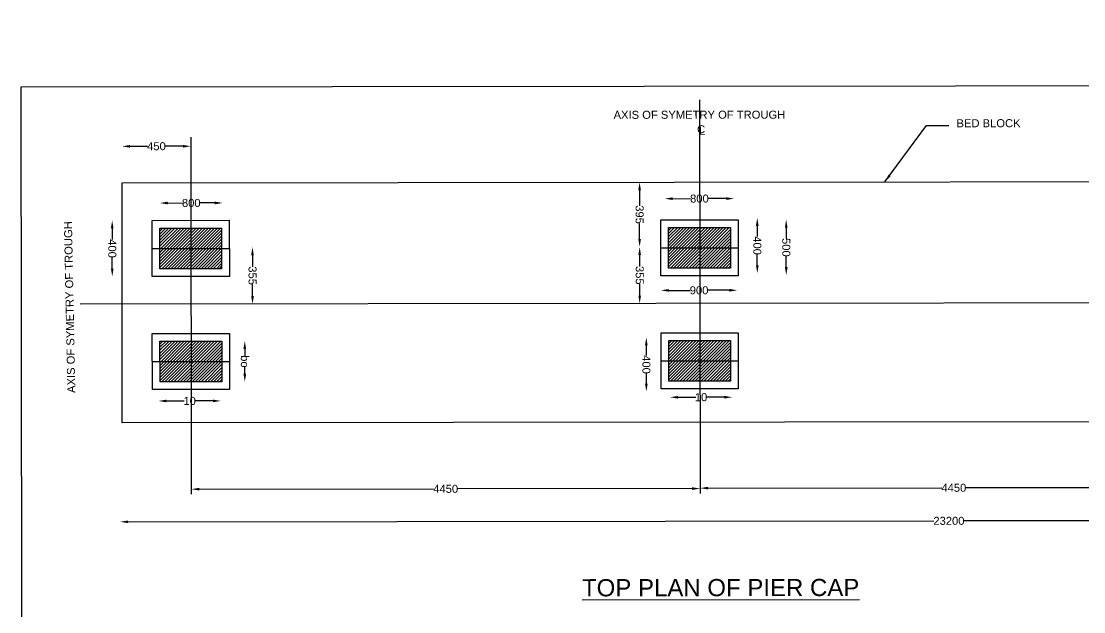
# Model space of a CAD drawing. Header units: millimetres. Extents: x 1802989 to 1822245, y 5559061 to 5587444.
# Drawn here: x 1802989 to 1812281, y 5568090 to 5573252 of the extents above; entities that cross this region are included whole.
import ezdxf

# ---------------------------------------------------------------- set-up
doc = ezdxf.new("R2010")
doc.units = ezdxf.units.MM
doc.header["$MEASUREMENT"] = 0
for name, color, linetype in [('DIMENSION', 7, 'Continuous'), ('DRAWING', 2, 'Continuous'), ('TEXT', 7, 'Continuous')]:
    doc.layers.add(name, color=color, linetype=linetype)
doc.styles.get("Standard").update_dxf_attribs({"font": 'arial.ttf', "height": 70})
doc.dimstyles.get("Standard").update_dxf_attribs({"dimtxt": 70, "dimasz": 70, "dimexe": 0.18, "dimexo": 0.0625, "dimgap": 0.09, "dimtad": 0, "dimdec": 0, "dimzin": 0, "dimdsep": 46, "dimtxsty": 'Standard', "dimcen": 0.09, "dimse1": 1, "dimse2": 1, "dimadec": 0, "dimazin": 0, "dimtfac": 1, "dimtdec": 0, "dimtofl": 0, "dimtmove": 0, "dimatfit": 3, "dimfxl": 1, "dimtolj": 1, "dimtzin": 0, "dimarcsym": 0})

# ---------------------------------------------------------------- blocks, each defined once
blk = doc.blocks.new('*D54')
at = {"layer": 'Defpoints', "color": 0}
for p in [(1805011.2, 5571277.1), (1805013.6, 5571277.1), (1805004.5, 5570779.6)]:
    blk.add_point(p, dxfattribs=at)
at = {"layer": 'DIMENSION', "color": 0, "lineweight": -2}
for p, q in [((1805011.3, 5571207.1), (1805011.4, 5571106.1)), ((1805011.7, 5570849.7), (1805011.6, 5570950.7))]:
    blk.add_line(p, q, dxfattribs=at)
at = {"layer": 'DIMENSION', "color": 0}
for points in [[(1805022.9, 5571207.1), (1804999.6, 5571207.1), (1805011.2, 5571277.1)], [(1805023.3, 5570849.7), (1805000, 5570849.6), (1805011.8, 5570779.7)]]:
    blk.add_solid(points, dxfattribs=at)
at = {"layer": 'DIMENSION', "color": 0, "insert": (1805011.5, 5571028.4), "char_height": 70, "attachment_point": 5, "rotation": 270.06586}
blk.add_mtext('\\A1;355', dxfattribs=at)
blk = doc.blocks.new('*D55')
at = {"layer": 'Defpoints', "color": 0}
for p in [(1804742.2, 5570456.4), (1804742.6, 5570100.6), (1804944.3, 5570100.8)]:
    blk.add_point(p, dxfattribs=at)
at = {"layer": 'DIMENSION', "color": 0, "lineweight": -2}
for p, q in [((1804944, 5570386.6), (1804944, 5570328.2)), ((1804944.2, 5570170.8), (1804944.1, 5570229.3))]:
    blk.add_line(p, q, dxfattribs=at)
at = {"layer": 'DIMENSION', "color": 0}
for points in [[(1804955.6, 5570386.6), (1804932.3, 5570386.6), (1804943.9, 5570456.6)], [(1804955.9, 5570170.8), (1804932.5, 5570170.8), (1804944.3, 5570100.8)]]:
    blk.add_solid(points, dxfattribs=at)
at = {"layer": 'DIMENSION', "color": 0, "insert": (1804944.1, 5570278.7), "char_height": 70, "attachment_point": 5, "rotation": 270.06586}
blk.add_mtext('\\A1;bo', dxfattribs=at)
blk = doc.blocks.new('*D56')
at = {"layer": 'Defpoints', "color": 0}
for p in [(1804189.3, 5569930.3), (1804734.6, 5569933.1), (1804734.6, 5569933.1)]:
    blk.add_point(p, dxfattribs=at)
at = {"layer": 'DIMENSION', "color": 0, "lineweight": -2}
for p, q in [((1804259.3, 5569932.5), (1804415.1, 5569932.7)), ((1804664.6, 5569933), (1804508.8, 5569932.8))]:
    blk.add_line(p, q, dxfattribs=at)
at = {"layer": 'DIMENSION', "color": 0}
for points in [[(1804259.3, 5569944.2), (1804259.3, 5569920.9), (1804189.3, 5569932.5)], [(1804664.5, 5569944.7), (1804664.6, 5569921.3), (1804734.6, 5569933.1)]]:
    blk.add_solid(points, dxfattribs=at)
at = {"layer": 'DIMENSION', "color": 0, "insert": (1804461.9, 5569932.8), "char_height": 70, "attachment_point": 5, "rotation": 0.06586}
blk.add_mtext('\\A1;10', dxfattribs=at)
blk = doc.blocks.new('*D57')
at = {"layer": 'Defpoints', "color": 0}
for p in [(1803784.5, 5571510.6), (1803850.9, 5571510.7), (1803847.6, 5571019.9)]:
    blk.add_point(p, dxfattribs=at)
at = {"layer": 'DIMENSION', "color": 0, "lineweight": -2}
for p, q in [((1803784.5, 5571440.6), (1803784.7, 5571343.9)), ((1803784.9, 5571089.8), (1803784.8, 5571186.5))]:
    blk.add_line(p, q, dxfattribs=at)
at = {"layer": 'DIMENSION', "color": 0}
for points in [[(1803796.2, 5571440.6), (1803772.9, 5571440.6), (1803784.5, 5571510.6)], [(1803796.6, 5571089.9), (1803773.3, 5571089.8), (1803785, 5571019.8)]]:
    blk.add_solid(points, dxfattribs=at)
at = {"layer": 'DIMENSION', "color": 0, "insert": (1803784.7, 5571265.2), "char_height": 70, "attachment_point": 5, "rotation": 270.06586}
blk.add_mtext('\\A1;400', dxfattribs=at)
blk = doc.blocks.new('*D58')
at = {"layer": 'Defpoints', "color": 0}
for p in [(1804200.2, 5571675), (1804751.7, 5571665.5), (1804751.7, 5571663.9)]:
    blk.add_point(p, dxfattribs=at)
at = {"layer": 'DIMENSION', "color": 0, "lineweight": -2}
for p, q in [((1804270.2, 5571663.3), (1804398.6, 5571663.5)), ((1804681.7, 5571663.8), (1804553.3, 5571663.6))]:
    blk.add_line(p, q, dxfattribs=at)
at = {"layer": 'DIMENSION', "color": 0}
for points in [[(1804270.2, 5571675), (1804270.2, 5571651.6), (1804200.2, 5571663.2)], [(1804681.7, 5571675.5), (1804681.7, 5571652.1), (1804751.7, 5571663.9)]]:
    blk.add_solid(points, dxfattribs=at)
at = {"layer": 'DIMENSION', "color": 0, "insert": (1804476, 5571663.6), "char_height": 70, "attachment_point": 5, "rotation": 0.06586}
blk.add_mtext('\\A1;800', dxfattribs=at)
blk = doc.blocks.new('*D59')
at = {"layer": 'Defpoints', "color": 0}
for p in [(1804473, 5572159.5), (1803870.6, 5571840.3), (1804473.4, 5571841)]:
    blk.add_point(p, dxfattribs=at)
at = {"layer": 'DIMENSION', "color": 0, "lineweight": -2}
for p, q in [((1803940.2, 5572158.9), (1804092.9, 5572159.1)), ((1804403, 5572159.5), (1804250.3, 5572159.3))]:
    blk.add_line(p, q, dxfattribs=at)
at = {"layer": 'DIMENSION', "color": 0}
for points in [[(1803940.2, 5572170.6), (1803940.2, 5572147.3), (1803870.2, 5572158.9)], [(1804403, 5572171.1), (1804403, 5572147.8), (1804473, 5572159.5)]]:
    blk.add_solid(points, dxfattribs=at)
at = {"layer": 'DIMENSION', "color": 0, "insert": (1804171.6, 5572159.2), "char_height": 70, "attachment_point": 5, "rotation": 0.06586}
blk.add_mtext('\\A1;450', dxfattribs=at)
blk = doc.blocks.new('*D60')
at = {"layer": 'Defpoints', "color": 0}
for p in [(1808396.3, 5571845.5), (1808511.2, 5571845.6), (1808397, 5571279)]:
    blk.add_point(p, dxfattribs=at)
at = {"layer": 'DIMENSION', "color": 0, "lineweight": -2}
for p, q in [((1808396.4, 5571775.5), (1808396.5, 5571639.9)), ((1808396.9, 5571349), (1808396.7, 5571484.6))]:
    blk.add_line(p, q, dxfattribs=at)
at = {"layer": 'DIMENSION', "color": 0}
for points in [[(1808408.1, 5571775.5), (1808384.7, 5571775.5), (1808396.3, 5571845.5)], [(1808408.5, 5571349), (1808385.2, 5571349), (1808397, 5571279)]]:
    blk.add_solid(points, dxfattribs=at)
at = {"layer": 'DIMENSION', "color": 0, "insert": (1808396.6, 5571562.2), "char_height": 70, "attachment_point": 5, "rotation": 270.06586}
blk.add_mtext('\\A1;395', dxfattribs=at)
blk = doc.blocks.new('*D61')
at = {"layer": 'Defpoints', "color": 0}
for p in [(1808615.3, 5571698.6), (1809224.3, 5571702), (1809224.3, 5571702)]:
    blk.add_point(p, dxfattribs=at)
at = {"layer": 'DIMENSION', "color": 0, "lineweight": -2}
for p, q in [((1808685.3, 5571701.3), (1808842.4, 5571701.5)), ((1809154.3, 5571701.9), (1808997.1, 5571701.7))]:
    blk.add_line(p, q, dxfattribs=at)
at = {"layer": 'DIMENSION', "color": 0}
for points in [[(1808685.3, 5571713), (1808685.3, 5571689.7), (1808615.3, 5571701.3)], [(1809154.3, 5571713.5), (1809154.3, 5571690.2), (1809224.3, 5571702)]]:
    blk.add_solid(points, dxfattribs=at)
at = {"layer": 'DIMENSION', "color": 0, "insert": (1808919.8, 5571701.6), "char_height": 70, "attachment_point": 5, "rotation": 0.06586}
blk.add_mtext('\\A1;800', dxfattribs=at)
blk = doc.blocks.new('*D62')
at = {"layer": 'Defpoints', "color": 0}
for p in [(1808397, 5571279), (1808397.5, 5570783.5), (1808512.4, 5570783.7)]:
    blk.add_point(p, dxfattribs=at)
at = {"layer": 'DIMENSION', "color": 0, "lineweight": -2}
for p, q in [((1808397, 5571209), (1808397.2, 5571108.9)), ((1808397.4, 5570853.5), (1808397.3, 5570953.6))]:
    blk.add_line(p, q, dxfattribs=at)
at = {"layer": 'DIMENSION', "color": 0}
for points in [[(1808408.7, 5571209), (1808385.4, 5571209), (1808397, 5571279)], [(1808409.1, 5570853.6), (1808385.8, 5570853.5), (1808397.5, 5570783.5)]]:
    blk.add_solid(points, dxfattribs=at)
at = {"layer": 'DIMENSION', "color": 0, "insert": (1808397.2, 5571031.3), "char_height": 70, "attachment_point": 5, "rotation": 270.06586}
blk.add_mtext('\\A1;355', dxfattribs=at)
blk = doc.blocks.new('*D63')
at = {"layer": 'Defpoints', "color": 0}
for p in [(1808582, 5570896.9), (1809251.6, 5570900.3), (1809251.6, 5570900.3)]:
    blk.add_point(p, dxfattribs=at)
at = {"layer": 'DIMENSION', "color": 0, "lineweight": -2}
for p, q in [((1808652, 5570899.6), (1808839.5, 5570899.8)), ((1809181.6, 5570900.2), (1808994.1, 5570900))]:
    blk.add_line(p, q, dxfattribs=at)
at = {"layer": 'DIMENSION', "color": 0}
for points in [[(1808652, 5570911.3), (1808652, 5570888), (1808582, 5570899.5)], [(1809181.6, 5570911.9), (1809181.7, 5570888.6), (1809251.6, 5570900.3)]]:
    blk.add_solid(points, dxfattribs=at)
at = {"layer": 'DIMENSION', "color": 0, "insert": (1808916.8, 5570899.9), "char_height": 70, "attachment_point": 5, "rotation": 0.06586}
blk.add_mtext('\\A1;900', dxfattribs=at)
blk = doc.blocks.new('*D64')
at = {"layer": 'Defpoints', "color": 0}
for p in [(1809420.2, 5571533.4), (1809425.5, 5571533.4), (1809423.4, 5571048.8)]:
    blk.add_point(p, dxfattribs=at)
at = {"layer": 'DIMENSION', "color": 0, "lineweight": -2}
for p, q in [((1809425.6, 5571463.4), (1809425.7, 5571369.8)), ((1809426, 5571118.9), (1809425.9, 5571212.4))]:
    blk.add_line(p, q, dxfattribs=at)
at = {"layer": 'DIMENSION', "color": 0}
for points in [[(1809437.2, 5571463.4), (1809413.9, 5571463.4), (1809425.5, 5571533.4)], [(1809437.6, 5571118.9), (1809414.3, 5571118.8), (1809426.1, 5571048.9)]]:
    blk.add_solid(points, dxfattribs=at)
at = {"layer": 'DIMENSION', "color": 0, "insert": (1809425.8, 5571291.1), "char_height": 70, "attachment_point": 5, "rotation": 270.06586}
blk.add_mtext('\\A1;400', dxfattribs=at)
blk = doc.blocks.new('*D65')
at = {"layer": 'Defpoints', "color": 0}
for p in [(1809678.6, 5571517.9), (1809678.6, 5571517.9), (1809676.5, 5571033.3)]:
    blk.add_point(p, dxfattribs=at)
at = {"layer": 'DIMENSION', "color": 0, "lineweight": -2}
for p, q in [((1809678.7, 5571447.9), (1809678.8, 5571352.9)), ((1809679.1, 5571103.3), (1809679, 5571198.3))]:
    blk.add_line(p, q, dxfattribs=at)
at = {"layer": 'DIMENSION', "color": 0}
for points in [[(1809690.3, 5571447.9), (1809667, 5571447.9), (1809678.6, 5571517.9)], [(1809690.7, 5571103.4), (1809667.4, 5571103.3), (1809679.2, 5571033.3)]]:
    blk.add_solid(points, dxfattribs=at)
at = {"layer": 'DIMENSION', "color": 0, "insert": (1809678.9, 5571275.6), "char_height": 70, "attachment_point": 5, "rotation": 270.06586}
blk.add_mtext('\\A1;500', dxfattribs=at)
blk = doc.blocks.new('*D66')
at = {"layer": 'Defpoints', "color": 0}
for p in [(1808445.3, 5570488.5), (1808455.8, 5570014.3), (1808465.7, 5570014.3)]:
    blk.add_point(p, dxfattribs=at)
at = {"layer": 'DIMENSION', "color": 0, "lineweight": -2}
for p, q in [((1808455.3, 5570418.6), (1808455.4, 5570330.1)), ((1808455.7, 5570084.3), (1808455.6, 5570172.7))]:
    blk.add_line(p, q, dxfattribs=at)
at = {"layer": 'DIMENSION', "color": 0}
for points in [[(1808467, 5570418.6), (1808443.7, 5570418.5), (1808455.2, 5570488.6)], [(1808467.4, 5570084.3), (1808444, 5570084.3), (1808455.8, 5570014.3)]]:
    blk.add_solid(points, dxfattribs=at)
at = {"layer": 'DIMENSION', "color": 0, "insert": (1808455.5, 5570251.4), "char_height": 70, "attachment_point": 5, "rotation": 270.06586}
blk.add_mtext('\\A1;400', dxfattribs=at)
blk = doc.blocks.new('*D67')
at = {"layer": 'Defpoints', "color": 0}
for p in [(1808661.7, 5569951.6), (1809206.2, 5569965.4), (1809206.2, 5569965.4)]:
    blk.add_point(p, dxfattribs=at)
at = {"layer": 'DIMENSION', "color": 0, "lineweight": -2}
for p, q in [((1808731.7, 5569964.9), (1808887.1, 5569965.1)), ((1809136.2, 5569965.4), (1808980.7, 5569965.2))]:
    blk.add_line(p, q, dxfattribs=at)
at = {"layer": 'DIMENSION', "color": 0}
for points in [[(1808731.7, 5569976.6), (1808731.7, 5569953.2), (1808661.7, 5569964.8)], [(1809136.1, 5569977), (1809136.2, 5569953.7), (1809206.2, 5569965.4)]]:
    blk.add_solid(points, dxfattribs=at)
at = {"layer": 'DIMENSION', "color": 0, "insert": (1808933.9, 5569965.1), "char_height": 70, "attachment_point": 5, "rotation": 0.06586}
blk.add_mtext('\\A1;10', dxfattribs=at)
blk = doc.blocks.new('*D68')
at = {"layer": 'Defpoints', "color": 0}
for p in [(1804476.5, 5569118.7), (1808925.6, 5569166.7), (1808925.7, 5569123.8)]:
    blk.add_point(p, dxfattribs=at)
at = {"layer": 'DIMENSION', "color": 0, "lineweight": -2}
for p, q in [((1804546.5, 5569161.7), (1806595.1, 5569164)), ((1808855.6, 5569166.6), (1806806.9, 5569164.3))]:
    blk.add_line(p, q, dxfattribs=at)
at = {"layer": 'DIMENSION', "color": 0}
for points in [[(1804546.5, 5569173.3), (1804546.5, 5569150), (1804476.5, 5569161.6)], [(1808855.6, 5569178.3), (1808855.6, 5569154.9), (1808925.6, 5569166.7)]]:
    blk.add_solid(points, dxfattribs=at)
at = {"layer": 'DIMENSION', "color": 0, "insert": (1806701, 5569164.1), "char_height": 70, "attachment_point": 5, "rotation": 0.06586}
blk.add_mtext('\\A1;4450', dxfattribs=at)
blk = doc.blocks.new('*D69')
at = {"layer": 'Defpoints', "color": 0}
for p in [(1813342.8, 5587443.7), (1808925.6, 5569166.7), (1813363.8, 5569175.6)]:
    blk.add_point(p, dxfattribs=at)
at = {"layer": 'DIMENSION', "color": 0, "lineweight": -2}
for p, q in [((1808995.6, 5569170.6), (1811038.8, 5569172.9)), ((1813293.8, 5569175.5), (1811250.6, 5569173.2))]:
    blk.add_line(p, q, dxfattribs=at)
at = {"layer": 'DIMENSION', "color": 0}
for points in [[(1808995.6, 5569182.3), (1808995.6, 5569158.9), (1808925.6, 5569170.5)], [(1813293.8, 5569187.2), (1813293.8, 5569163.9), (1813363.8, 5569175.6)]]:
    blk.add_solid(points, dxfattribs=at)
at = {"layer": 'DIMENSION', "color": 0, "insert": (1811144.7, 5569173.1), "char_height": 70, "attachment_point": 5, "rotation": 0.06586}
blk.add_mtext('\\A1;4450', dxfattribs=at)
blk = doc.blocks.new('*D71')
at = {"layer": 'Defpoints', "color": 0}
for p in [(1803854, 5568876.1), (1803854, 5568871.6), (1818349.3, 5568913.9)]:
    blk.add_point(p, dxfattribs=at)
at = {"layer": 'DIMENSION', "color": 0, "lineweight": -2}
for p, q in [((1803924, 5568876.2), (1810969.4, 5568884.3)), ((1818279.3, 5568892.7), (1811233.9, 5568884.6))]:
    blk.add_line(p, q, dxfattribs=at)
at = {"layer": 'DIMENSION', "color": 0}
for points in [[(1803924, 5568887.9), (1803924, 5568864.5), (1803854, 5568876.1)], [(1818279.3, 5568904.4), (1818279.3, 5568881), (1818349.3, 5568892.8)]]:
    blk.add_solid(points, dxfattribs=at)
at = {"layer": 'DIMENSION', "color": 0, "insert": (1811101.6, 5568884.5), "char_height": 70, "attachment_point": 5, "rotation": 0.06586}
blk.add_mtext('\\A1;23200', dxfattribs=at)

msp = doc.modelspace()

# ---------------------------------------------------------------- hatches: boundary and pattern name
at = {"layer": 'DRAWING'}
h = msp.add_hatch(dxfattribs=at)
h.set_pattern_fill('ANSI31', color=0, scale=150.224709, angle=0.06586, style=0)
h.set_pattern_definition([(45.06585536, (3632.265, -28721.046), (-13.293366765, 13.26284323), [])])
h.paths.add_polyline_path([(1804201.3, 5571443.8), (1804741.1, 5571444.5), (1804741.5, 5571088.6), (1804201.7, 5571088)])
h = msp.add_hatch(dxfattribs=at)
h.set_pattern_fill('ANSI31', color=0, scale=150.224709, angle=0.06586, style=0)
h.set_pattern_definition([(45.06585536, (8081.408, -28715.932), (-13.293366765, 13.26284323), [])])
h.paths.add_polyline_path([(1808650.4, 5571449), (1809190.2, 5571449.6), (1809190.6, 5571093.8), (1808650.8, 5571093.1)])
h = msp.add_hatch(dxfattribs=at)
h.set_pattern_fill('ANSI31', color=0, scale=150.224709, angle=0.06586, style=0)
h.set_pattern_definition([(45.06585536, (3633.4, -29709.113), (-13.293366765, 13.26284323), [])])
h.paths.add_polyline_path([(1804202.4, 5570455.8), (1804742.2, 5570456.4), (1804742.6, 5570100.6), (1804202.8, 5570100)])
h = msp.add_hatch(dxfattribs=at)
h.set_pattern_fill('ANSI31', color=0, scale=150.224709, angle=0.06586, style=0)
h.set_pattern_definition([(45.06585536, (8082.544, -29704), (-13.293366765, 13.26284323), [])])
h.paths.add_polyline_path([(1808651.6, 5570460.9), (1809191.4, 5570461.5), (1809191.8, 5570105.7), (1808652, 5570105.1)])

# ---------------------------------------------------------------- linework, layer by layer
at = {"layer": 'DRAWING', "color": 0}
for points in [[(1802989.1, 5572677.8), (1822056.8, 5572699.7), (1822072.5, 5559083), (1803004.8, 5559061)], [(1803870.6, 5571840.3), (1818350.9, 5571856.9), (1818353.3, 5569757.5), (1803873, 5569740.8)], [(1804133.9, 5571511.1), (1804808.4, 5571511.9), (1804808.9, 5571021.4), (1804134.4, 5571020.6)], [(1804201.3, 5571443.8), (1804741.1, 5571444.5), (1804741.5, 5571088.6), (1804201.7, 5571088)], [(1808583, 5571516.2), (1809257.5, 5571517), (1809258.1, 5571026.5), (1808583.6, 5571025.7)], [(1808650.4, 5571449), (1809190.2, 5571449.6), (1809190.6, 5571093.8), (1808650.8, 5571093.1)], [(1804135, 5570523), (1804809.5, 5570523.8), (1804810.1, 5570033.3), (1804135.6, 5570032.5)], [(1808584.1, 5570528.2), (1809258.6, 5570528.9), (1809259.2, 5570038.4), (1808584.7, 5570037.6)], [(1804202.4, 5570455.8), (1804742.2, 5570456.4), (1804742.6, 5570100.6), (1804202.8, 5570100)], [(1808651.6, 5570460.9), (1809191.4, 5570461.5), (1809191.8, 5570105.7), (1808652, 5570105.1)]]:
    msp.add_lwpolyline(points, close=True, dxfattribs=at)
for points in [[(1808921.7, 5572565.3), (1808925.7, 5569123.8)], [(1804472.9, 5572238.5), (1804476.5, 5569118.7)], [(1804134.1, 5571265.9), (1804808.6, 5571266.6)], [(1808583.3, 5571271), (1809257.8, 5571271.7)], [(1818606.9, 5570795.3), (1803504.9, 5570777.9)], [(1804135.3, 5570277.8), (1804809.8, 5570278.6)], [(1808584.4, 5570282.9), (1809258.9, 5570283.7)]]:
    msp.add_lwpolyline(points, dxfattribs=at)

# ---------------------------------------------------------------- texts
at = {"layer": 'DIMENSION', "color": 0}
for s, p in [('C', (1808899.4, 5572273)), ('L', (1808917.7, 5572259.6))]:
    msp.add_text(s, height=70.1, rotation=0.06586, dxfattribs=at).set_placement(p)
at = {"layer": 'TEXT', "color": 0}
for s, height, rotation, p in [('AXIS OF SYMETRY OF TROUGH', 70.105, 0.06586, (1808169.1, 5572399.2)), ('BED BLOCK', 70.1, 0.06586, (1811167.9, 5572325.5)), ('AXIS OF SYMETRY OF TROUGH', 70.105, 91.13455, (1803462.5, 5570003.2)), ('%%UTOP PLAN OF PIER CAP', 150.225, 0.06586, (1807892.9, 5568224.4))]:
    msp.add_text(s, height=height, rotation=rotation, dxfattribs=at).set_placement(p)

# ---------------------------------------------------------------- dimensions: what is measured, and where the dimension line sits
at = {"layer": 'DIMENSION', "color": 0}
for base, p1, p2, angle, text, picture, middle in [((1813363.8, 5569175.6), (1808925.6, 5569166.7), (1813342.8, 5587443.7), 0.06586, '4450', '*D69', (1811144.7, 5569173.1)), ((1804473, 5572159.5), (1803870.6, 5571840.3), (1804473.4, 5571841), 0.06586, '450', '*D59', (1804171.6, 5572159.2)), ((1808396.3, 5571845.5), (1808397, 5571279), (1808511.2, 5571845.6), 90.06586, '395', '*D60', (1808396.6, 5571562.2)), ((1809224.3, 5571702), (1808615.3, 5571698.6), (1809224.3, 5571702), 0.06586, '800', '*D61', (1808919.8, 5571701.6)), ((1804751.7, 5571663.9), (1804200.2, 5571675), (1804751.7, 5571665.5), 0.06586, '800', '*D58', (1804476, 5571663.6)), ((1809425.5, 5571533.4), (1809423.4, 5571048.8), (1809420.2, 5571533.4), 90.06586, '400', '*D64', (1809425.8, 5571291.1)), ((1803784.5, 5571510.6), (1803847.6, 5571019.9), (1803850.9, 5571510.7), 90.06586, '400', '*D57', (1803784.7, 5571265.2)), ((1809678.6, 5571517.9), (1809676.5, 5571033.3), (1809678.6, 5571517.9), 90.06586, '500', '*D65', (1809678.9, 5571275.6)), ((1805011.2, 5571277.1), (1805004.5, 5570779.6), (1805013.6, 5571277.1), 90.06586, '355', '*D54', (1805011.5, 5571028.4)), ((1808397.5, 5570783.5), (1808397, 5571279), (1808512.4, 5570783.7), 90.06586, '355', '*D62', (1808397.2, 5571031.3)), ((1809251.6, 5570900.3), (1808582, 5570896.9), (1809251.6, 5570900.3), 0.06586, '900', '*D63', (1808916.8, 5570899.9)), ((1804944.3, 5570100.8), (1804742.2, 5570456.4), (1804742.6, 5570100.6), 90.06586, 'bo', '*D55', (1804944.1, 5570278.7)), ((1808455.8, 5570014.3), (1808445.3, 5570488.5), (1808465.7, 5570014.3), 90.06586, '400', '*D66', (1808455.5, 5570251.4)), ((1804734.6, 5569933.1), (1804189.3, 5569930.3), (1804734.6, 5569933.1), 0.06586, '10', '*D56', (1804461.9, 5569932.8)), ((1809206.2, 5569965.4), (1808661.7, 5569951.6), (1809206.2, 5569965.4), 0.06586, '10', '*D67', (1808933.9, 5569965.1)), ((1808925.6, 5569166.7), (1804476.5, 5569118.7), (1808925.7, 5569123.8), 0.06586, '4450', '*D68', (1806701, 5569164.1)), ((1803854, 5568876.1), (1818349.3, 5568913.9), (1803854, 5568871.6), 0.06586, '23200', '*D71', (1811101.6, 5568884.5))]:
    dim = msp.add_linear_dim(base=base, p1=p1, p2=p2, angle=angle, text=text, dimstyle='Standard', dxfattribs=at)
    dim.commit()
    dim.dimension.update_dxf_attribs({"geometry": picture, "text_midpoint": middle})

# ---------------------------------------------------------------- leaders
msp.add_leader([(1810540.7, 5571847.9), (1810906.4, 5572340.2), (1811102.3, 5572340.4)], dimstyle='Standard', override={"dimgap": 0.09, "dimtad": 0}, dxfattribs=at)

doc.saveas('drawing.dxf')
